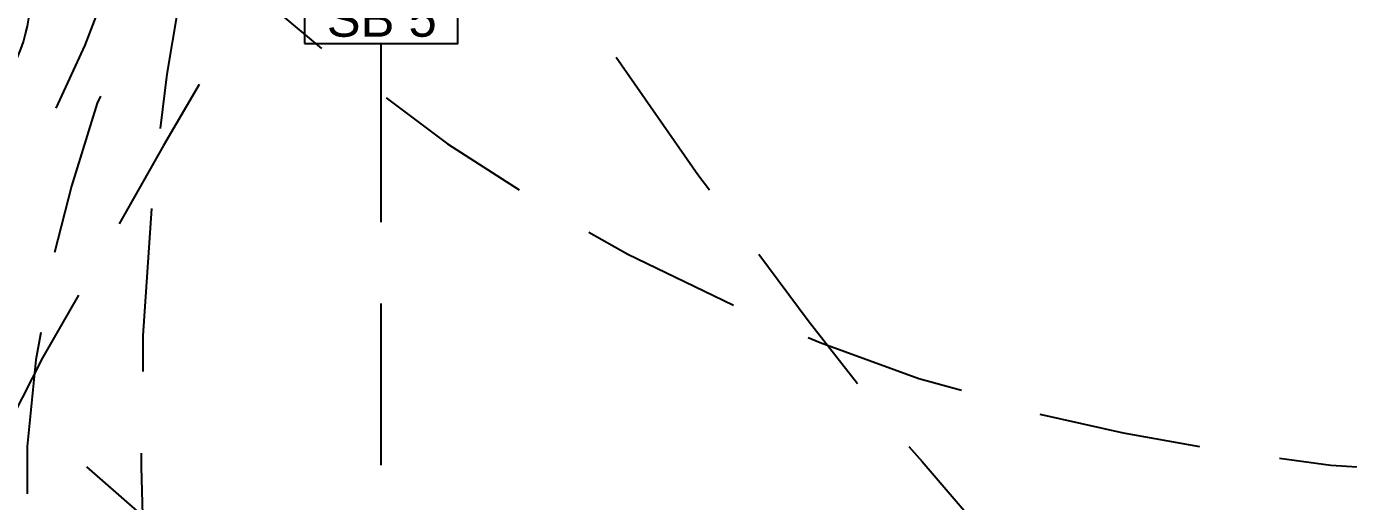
# Model space of a CAD drawing. Header units: millimetres. Extents: x 68 to 342, y 10 to 204.
# Drawn here: x 214.98 to 247.87, y 136.54 to 148.38 of the extents above; entities that cross this region are included whole.
import ezdxf

# ---------------------------------------------------------------- set-up
doc = ezdxf.new("R2010")
doc.units = ezdxf.units.MM
doc.styles.add('Arial$001H0', font='arial.ttf')

msp = doc.modelspace()

# ---------------------------------------------------------------- linework, layer by layer
at = {"color": 5, "linetype": 'Continuous', "lineweight": 25, "true_color": 0x000005}
for p, q in [((223.807, 143.507), (223.807, 147.952)), ((223.807, 137.454), (223.807, 141.475)), ((219.531, 134.744), (216.483, 137.411))]:
    msp.add_line(p, q, dxfattribs=at)
at = {"color": 6, "linetype": 'Continuous', "lineweight": 25, "true_color": 0x000006}
for points in [[(215.721, 146.344), (216.441, 147.91), (217.415, 150.45)], [(219.404, 150.45), (221.309, 148.672), (222.325, 147.825)], [(216.822, 146.64), (216.737, 146.471), (216.102, 144.396), (215.679, 142.745)], [(223.934, 146.598), (225.458, 145.455), (227.236, 144.312)], [(228.972, 143.253), (229.945, 142.703), (232.316, 141.56), (232.57, 141.433)], [(215.34, 140.756), (215.213, 140.078), (215.002, 137.919), (215.002, 136.734)], [(234.433, 140.629), (234.729, 140.502), (237.184, 139.613), (238.243, 139.316)], [(240.19, 138.724), (242.264, 138.258), (244.169, 137.919)], [(246.159, 137.623), (247.429, 137.454), (250.054, 137.284)]]:
    msp.add_lwpolyline(points, dxfattribs=at)
at = {"color": 4, "linetype": 'Continuous', "lineweight": 25, "true_color": 0x000004}
for points in [[(219.023, 150.45), (218.473, 147.19), (218.304, 145.836)], [(218.092, 143.846), (217.88, 140.671), (217.88, 139.782)], [(217.838, 137.75), (217.838, 137.411), (217.923, 134.109), (217.965, 133.728)]]:
    msp.add_lwpolyline(points, dxfattribs=at)
at = {"color": 7, "linetype": 'Continuous', "lineweight": 25, "true_color": 0x000007}
msp.add_lwpolyline([(221.902, 147.952), (225.712, 147.952), (225.712, 149.18), (221.902, 149.18)], close=True, dxfattribs=at)
at = {"color": 1, "linetype": 'Continuous', "lineweight": 25, "true_color": 0x000001}
for points in [[(229.649, 147.614), (231.681, 144.693), (231.977, 144.312)], [(219.277, 146.936), (218.388, 145.412), (217.288, 143.465)], [(233.205, 142.703), (234.433, 141.052), (235.66, 139.486)], [(216.272, 141.687), (215.383, 140.121), (214.367, 138.131)], [(236.93, 137.919), (237.269, 137.538), (239.555, 134.871)]]:
    msp.add_lwpolyline(points, dxfattribs=at)
at = {"color": 2, "linetype": 'Continuous', "lineweight": 25, "true_color": 0x000002}
msp.add_open_spline([(211.044, 145.158), (213.276, 145.158), (215.086, 146.969), (215.086, 149.201)], degree=3, dxfattribs=at)

# ---------------------------------------------------------------- texts
at = {"color": 7, "true_color": 0x000007, "style": 'Arial$001H0'}
msp.add_text('SB 5', height=0.9038, dxfattribs=at).set_placement((222.452, 148.122))

doc.saveas('drawing.dxf')
